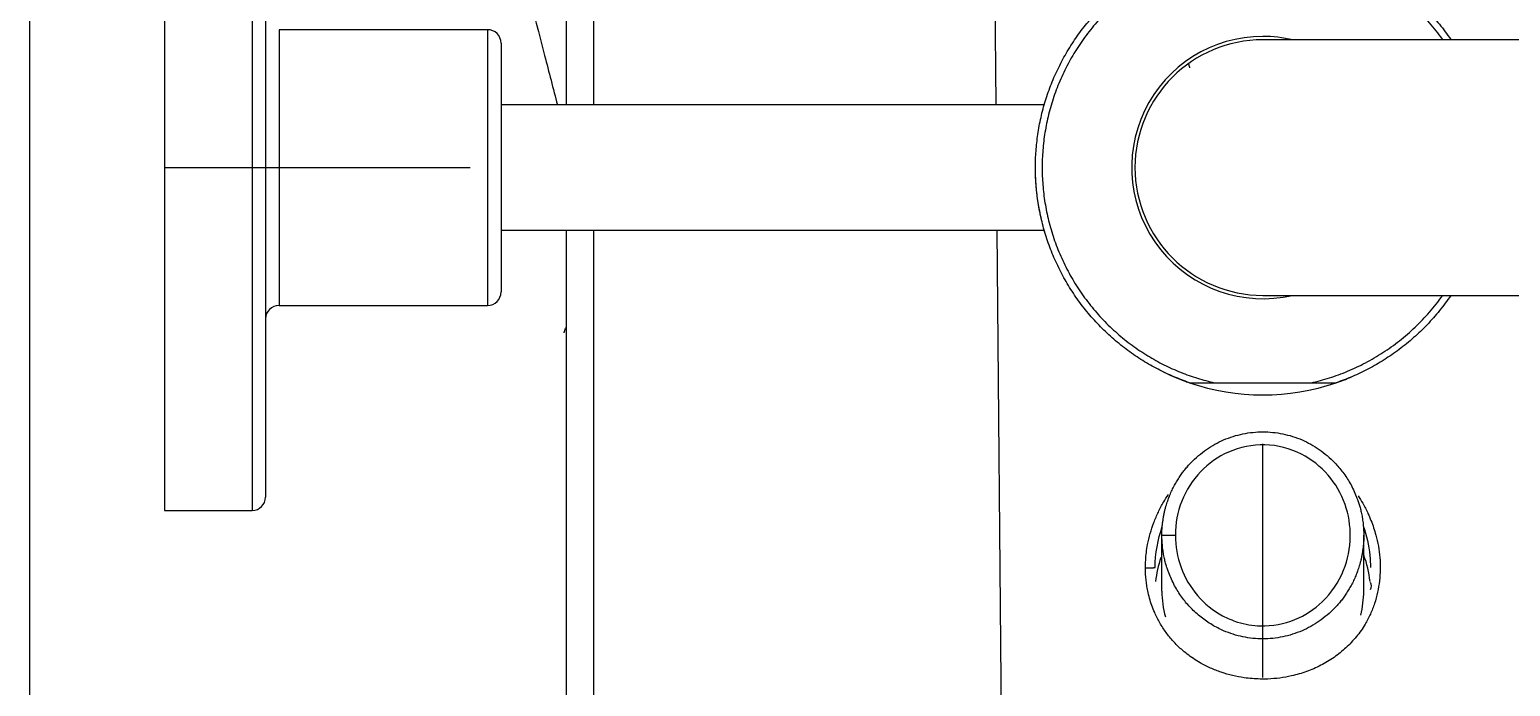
# Model space of a CAD drawing. Header units: millimetres. Extents: x -33000 to 294000, y 0 to 42408.
# Drawn here: x 57316.2 to 57426.2, y 15156 to 15204.9 of the extents above; entities that cross this region are included whole.
import ezdxf

# ---------------------------------------------------------------- set-up
doc = ezdxf.new("R2010")
doc.units = ezdxf.units.MM
doc.header["$LTSCALE"] = 50
doc.layers.add('arch', color=8, linetype='Continuous')

msp = doc.modelspace()

# ---------------------------------------------------------------- linework, layer by layer
at = {"layer": 'arch'}
for p, q in [((57316.21, 15654.6), (57316.21, 14754.6)), ((57326.24, 15220.1), (57326.24, 15169.1)), ((57332.74, 15220.1), (57332.74, 15169.1)), ((57333.74, 15219.1), (57333.74, 15170.1)), ((57387.85, 15216.4), (57388, 15199.25)), ((57350.24, 15204.85), (57334.74, 15204.85)), ((57334.74, 15204.85), (57334.74, 15184.35)), ((57350.24, 15204.85), (57350.24, 15184.35)), ((57351.24, 15203.85), (57351.24, 15185.35)), ((57466.8, 15204.1), (57407.85, 15204.1)), ((57391.6, 15199.25), (57351.24, 15199.25)), ((57326.24, 15194.6), (57348.95, 15194.6)), ((57351.24, 15189.95), (57391.6, 15189.95)), ((57388.08, 15189.95), (57388.44, 15148.6)), ((57407.85, 15185.1), (57466.8, 15185.1)), ((57334.74, 15184.35), (57350.24, 15184.35)), ((57407.85, 15156.68), (57407.85, 15174.07)), ((57326.24, 15169.1), (57332.74, 15169.1)), ((57415.35, 15163.1), (57415.35, 15167.26))]:
    msp.add_line(p, q, dxfattribs=at)
for centre, radius, start, end in [((57350.24, 15203.85), 1, 0, 90), ((57407.85, 15194.6), 9.75, 90, 282.9994), ((57407.85, 15194.6), 9.75, 76.815, 90), ((57407.85, 15194.6), 9.5, 90, 270), ((57350.24, 15185.35), 1, 270, 0), ((57334.74, 15183.35), 1, 90, 180), ((57407.85, 15194.6), 16.9, 244.1531, 251.2181), ((57407.85, 15194.6), 16.9, 288.7819, 292.815), ((57407.85, 15194.6), 16.9, 251.2171, 288.7829), ((57332.74, 15170.1), 1, 270, 0)]:
    msp.add_arc(centre, radius, start, end, dxfattribs=at)
for centre, major_axis, ratio, start_param, end_param in [((57407.85, 15163.1, 0), (-8, 0), 0.965926, 3.23427, 3.496985), ((57407.85, 15163.1, 0), (-8, 0), 0.965926, 5.953809, 6.190312), ((57415.45, 15163.5, 0), (0, -0.5), 0.939693, 1.027301, 2.114292), ((57407.85, 15163.1, 0), (-7.5, 0), 0.965926, 0, 0.265955), ((57407.85, 15163.1, 0), (-7.5, 0), 0.965926, 2.894781, 3.141593)]:
    msp.add_ellipse(centre, major_axis=major_axis, ratio=ratio, start_param=start_param, end_param=end_param, dxfattribs=at)
for points, degree in [([(57356.1, 15199.25, 0), (57356.1, 15274.22, 0)], 1), ([(57358.1, 15273.27, 0), (57358.1, 15199.25, 0)], 1), ([(57356.1, 14946.6, 0), (57356.1, 15189.95, 0)], 1), ([(57358.1, 15189.95, 0), (57358.1, 14946.6, 0)], 1), ([(57404.25, 15178.6, 0), (57411.45, 15178.6, 0)], 1), ([(57399.85, 15164.86, 0), (57399.85, 15165.9, 0), (57400.04, 15166.94, 0), (57400.38, 15167.92, 0)], 3), ([(57400.35, 15167.26, 0), (57401.35, 15167.26, 0)], 1), ([(57400.35, 15163.1, 0), (57400.35, 15167.26, 0)], 1)]:
    msp.add_open_spline(points, degree=degree, dxfattribs=at)
for points, knots in [([(57346.03, 15235.74, 0), (57346.81, 15232.72, 0), (57348.8, 15224.98, 0), (57351.63, 15213.99, 0), (57353.97, 15204.88, 0), (57355.11, 15200.47, 0), (57355.43, 15199.25, 0)], [0, 0, 0, 0, 0.248093, 0.632894, 0.898007, 1, 1, 1, 1]), ([(57402.32, 15202.36, 0), (57402.32, 15202.34, 0), (57402.33, 15202.29, 0), (57402.36, 15202.19, 0), (57402.38, 15202.09, 0), (57402.4, 15202.03, 0), (57402.4, 15202.01, 0)], [0, 0, 0, 0, 0.125665, 0.478553, 0.836063, 1, 1, 1, 1]), ([(57391.41, 15190.69, 0), (57391.41, 15190.7, 0), (57391.4, 15190.73, 0), (57391.39, 15190.79, 0), (57391.37, 15190.87, 0), (57391.34, 15190.99, 0), (57391.31, 15191.13, 0), (57391.28, 15191.3, 0), (57391.25, 15191.45, 0), (57391.22, 15191.59, 0), (57391.2, 15191.69, 0), (57391.19, 15191.76, 0), (57391.18, 15191.82, 0), (57391.17, 15191.88, 0), (57391.16, 15191.95, 0), (57391.15, 15192.04, 0), (57391.13, 15192.13, 0), (57391.1, 15192.34, 0), (57391.07, 15192.6, 0), (57391.04, 15192.89, 0), (57391.01, 15193.12, 0), (57391, 15193.34, 0), (57390.98, 15193.55, 0), (57390.97, 15193.73, 0), (57390.97, 15193.83, 0), (57390.97, 15193.87, 0)], [0, 0, 0, 0, 0.007371, 0.040522, 0.0738, 0.107205, 0.17685, 0.238202, 0.291641, 0.337516, 0.376147, 0.393051, 0.40781, 0.431174, 0.453884, 0.475942, 0.5086, 0.540955, 0.669473, 0.732738, 0.795746, 0.857475, 0.918516, 0.96685, 1, 1, 1, 1]), ([(57391.71, 15189.6, 0), (57391.71, 15189.6, 0), (57391.7, 15189.62, 0), (57391.69, 15189.66, 0), (57391.67, 15189.72, 0), (57391.65, 15189.78, 0), (57391.64, 15189.83, 0), (57391.62, 15189.89, 0), (57391.61, 15189.92, 0), (57391.61, 15189.94, 0)], [0, 0, 0, 0, 0.209754, 0.465442, 0.594208, 0.723093, 0.821921, 0.927785, 1, 1, 1, 1]), ([(57355.94, 15182.34, 0), (57355.93, 15182.34, 0), (57355.93, 15182.34, 0), (57355.92, 15182.34, 0), (57355.91, 15182.34, 0), (57355.91, 15182.34, 0), (57355.9, 15182.34, 0), (57355.9, 15182.34, 0), (57355.89, 15182.34, 0), (57355.89, 15182.34, 0), (57355.88, 15182.34, 0), (57355.88, 15182.34, 0), (57355.88, 15182.34, 0), (57355.88, 15182.34, 0), (57355.88, 15182.34, 0), (57355.88, 15182.34, 0), (57355.88, 15182.34, 0)], [0, 0, 0, 0, 0.062973, 0.131985, 0.201508, 0.271542, 0.342087, 0.413144, 0.484712, 0.556791, 0.629381, 0.702482, 0.776095, 0.850219, 0.924854, 1, 1, 1, 1]), ([(57356.08, 15182.7, 0), (57356.05, 15182.67, 0), (57356.01, 15182.62, 0), (57355.97, 15182.53, 0), (57355.94, 15182.43, 0), (57355.94, 15182.37, 0), (57355.94, 15182.34, 0)], [0, 0, 0, 0, 0.262965, 0.520422, 0.767371, 1, 1, 1, 1]), ([(57401.86, 15178.8, 0), (57401.97, 15178.76, 0), (57402.34, 15178.62, 0), (57402.72, 15178.5, 0), (57402.99, 15178.42, 0)], [0, 0, 0, 0, 0.28553, 1, 1, 1, 1]), ([(57402.41, 15178.6, 0), (57402.41, 15178.6, 0), (57402.41, 15178.6, 0), (57402.41, 15178.6, 0), (57402.42, 15178.6, 0), (57402.43, 15178.6, 0), (57402.44, 15178.6, 0), (57402.46, 15178.6, 0), (57402.47, 15178.6, 0), (57402.48, 15178.6, 0), (57402.49, 15178.6, 0), (57402.51, 15178.6, 0), (57402.53, 15178.6, 0), (57402.55, 15178.6, 0), (57402.56, 15178.6, 0), (57402.58, 15178.6, 0), (57402.59, 15178.6, 0), (57402.62, 15178.6, 0), (57402.64, 15178.6, 0), (57402.69, 15178.6, 0), (57402.73, 15178.6, 0), (57402.81, 15178.6, 0), (57402.85, 15178.6, 0), (57402.93, 15178.6, 0), (57402.97, 15178.6, 0), (57403.09, 15178.6, 0), (57403.17, 15178.6, 0), (57403.34, 15178.6, 0), (57403.42, 15178.6, 0), (57403.59, 15178.6, 0), (57403.67, 15178.6, 0), (57403.92, 15178.6, 0), (57404.08, 15178.6, 0), (57404.25, 15178.6, 0)], [0, 0, 0, 0, 0.015074, 0.015074, 0.030708, 0.030708, 0.061975, 0.061975, 0.077609, 0.077609, 0.093243, 0.093243, 0.12451, 0.12451, 0.140144, 0.140144, 0.155778, 0.155778, 0.187045, 0.187045, 0.24958, 0.24958, 0.312115, 0.312115, 0.37465, 0.37465, 0.49972, 0.49972, 0.62479, 0.62479, 0.74986, 0.74986, 1, 1, 1, 1]), ([(57411.45, 15178.6, 0), (57411.62, 15178.6, 0), (57411.78, 15178.6, 0), (57412.03, 15178.6, 0), (57412.12, 15178.6, 0), (57412.28, 15178.6, 0), (57412.37, 15178.6, 0), (57412.53, 15178.6, 0), (57412.61, 15178.6, 0), (57412.73, 15178.6, 0), (57412.78, 15178.6, 0), (57412.86, 15178.6, 0), (57412.9, 15178.6, 0), (57412.95, 15178.6, 0), (57412.97, 15178.6, 0), (57413.01, 15178.6, 0), (57413.03, 15178.6, 0), (57413.07, 15178.6, 0), (57413.09, 15178.6, 0), (57413.12, 15178.6, 0), (57413.14, 15178.6, 0), (57413.17, 15178.6, 0), (57413.17, 15178.6, 0), (57413.19, 15178.6, 0), (57413.2, 15178.6, 0), (57413.22, 15178.6, 0), (57413.24, 15178.6, 0), (57413.26, 15178.6, 0), (57413.27, 15178.6, 0), (57413.28, 15178.6, 0), (57413.29, 15178.6, 0), (57413.29, 15178.6, 0), (57413.29, 15178.6, 0), (57413.29, 15178.6, 0)], [0, 0, 0, 0, 0.25, 0.25, 0.375, 0.375, 0.5, 0.5, 0.625, 0.625, 0.6875, 0.6875, 0.75, 0.75, 0.78125, 0.78125, 0.8125, 0.8125, 0.84375, 0.84375, 0.875, 0.875, 0.890625, 0.890625, 0.90625, 0.90625, 0.9375, 0.9375, 0.96875, 0.96875, 0.984375, 0.984375, 1, 1, 1, 1]), ([(57412.74, 15178.43, 0), (57412.97, 15178.5, 0), (57413.34, 15178.62, 0), (57413.7, 15178.75, 0), (57413.84, 15178.8, 0)], [0, 0, 0, 0, 0.619466, 1, 1, 1, 1]), ([(57400.35, 15167.26, 0), (57400.35, 15167.37, 0), (57400.35, 15167.58, 0), (57400.37, 15167.88, 0), (57400.4, 15168.18, 0), (57400.44, 15168.46, 0), (57400.49, 15168.72, 0), (57400.54, 15168.97, 0), (57400.59, 15169.21, 0), (57400.65, 15169.43, 0), (57400.71, 15169.63, 0), (57400.78, 15169.82, 0), (57400.84, 15169.99, 0), (57400.93, 15170.23, 0), (57401.06, 15170.53, 0), (57401.23, 15170.89, 0), (57401.42, 15171.23, 0), (57401.62, 15171.55, 0), (57401.83, 15171.85, 0), (57402.04, 15172.13, 0), (57402.27, 15172.4, 0), (57402.6, 15172.76, 0), (57403.05, 15173.19, 0), (57403.65, 15173.65, 0), (57404.28, 15174.04, 0), (57404.94, 15174.37, 0), (57405.64, 15174.63, 0), (57406.37, 15174.81, 0), (57407.11, 15174.93, 0), (57407.6, 15174.95, 0), (57408.1, 15174.95, 0), (57408.59, 15174.93, 0), (57409.33, 15174.81, 0), (57410.06, 15174.63, 0), (57410.76, 15174.37, 0), (57411.42, 15174.04, 0), (57412.05, 15173.65, 0), (57412.65, 15173.19, 0), (57413.24, 15172.63, 0), (57413.83, 15171.94, 0), (57414.37, 15171.11, 0), (57414.7, 15170.41, 0), (57414.89, 15169.9, 0), (57414.99, 15169.63, 0), (57415.08, 15169.31, 0), (57415.17, 15168.97, 0), (57415.24, 15168.59, 0), (57415.3, 15168.17, 0), (57415.34, 15167.73, 0), (57415.35, 15167.42, 0), (57415.35, 15167.26, 0)], [0, 0, 0, 0, 0.013537, 0.0265, 0.03889, 0.050706, 0.061948, 0.072617, 0.082712, 0.092233, 0.101181, 0.109555, 0.117356, 0.124582, 0.141602, 0.158217, 0.174426, 0.190232, 0.205633, 0.220632, 0.235228, 0.249422, 0.281889, 0.313568, 0.34447, 0.374604, 0.406318, 0.437787, 0.469026, 0.500051, 0.500073, 0.531007, 0.562215, 0.593715, 0.625521, 0.655591, 0.686469, 0.718169, 0.7507, 0.789366, 0.83095, 0.875461, 0.8865, 0.898834, 0.912464, 0.927388, 0.943607, 0.961122, 0.979932, 1, 1, 1, 1]), ([(57401.35, 15167.26, 0), (57401.35, 15168.13, 0), (57401.51, 15169, 0), (57402.15, 15170.61, 0), (57402.63, 15171.36, 0), (57403.81, 15172.6, 0), (57404.52, 15173.1, 0), (57406.15, 15173.82, 0), (57407.08, 15174.01, 0), (57408.94, 15173.96, 0), (57409.88, 15173.72, 0), (57411.47, 15172.91, 0), (57412.14, 15172.38, 0), (57413.25, 15171.1, 0), (57413.68, 15170.36, 0), (57414.23, 15168.79, 0), (57414.36, 15167.97, 0), (57414.34, 15166.31, 0), (57414.17, 15165.46, 0), (57413.5, 15163.79, 0), (57412.96, 15162.98, 0), (57411.68, 15161.76, 0), (57410.99, 15161.31, 0), (57409.43, 15160.67, 0), (57408.55, 15160.51, 0), (57407.1, 15160.55, 0), (57406.52, 15160.64, 0), (57405.59, 15160.94, 0), (57405.21, 15161.09, 0), (57404.15, 15161.67, 0), (57403.51, 15162.18, 0), (57402.46, 15163.41, 0), (57402.05, 15164.12, 0), (57401.49, 15165.64, 0), (57401.35, 15166.45, 0), (57401.35, 15167.26, 0)], [0, 0, 0, 0, 0.062689, 0.062689, 0.125322, 0.125322, 0.186753, 0.186753, 0.25368, 0.25368, 0.32165, 0.32165, 0.38251, 0.38251, 0.44342, 0.44342, 0.502419, 0.502419, 0.563692, 0.563692, 0.632332, 0.632332, 0.691175, 0.691175, 0.754148, 0.754148, 0.795876, 0.795876, 0.825021, 0.825021, 0.88336, 0.88336, 0.941654, 0.941654, 1, 1, 1, 1]), ([(57399.13, 15164.85, 0), (57399.13, 15165.04, 0), (57399.14, 15165.42, 0), (57399.19, 15166, 0), (57399.3, 15166.66, 0), (57399.47, 15167.4, 0), (57399.74, 15168.21, 0), (57400.08, 15169, 0), (57400.44, 15169.69, 0), (57400.71, 15170.11, 0), (57400.83, 15170.29, 0)], [0, 0, 0, 0, 0.097067, 0.195157, 0.294735, 0.441316, 0.590216, 0.737654, 0.886534, 1, 1, 1, 1]), ([(57414.93, 15170.2, 0), (57415.05, 15170.02, 0), (57415.31, 15169.59, 0), (57415.63, 15168.98, 0), (57415.89, 15168.37, 0), (57416.09, 15167.83, 0), (57416.28, 15167.19, 0), (57416.45, 15166.45, 0), (57416.56, 15165.6, 0), (57416.59, 15164.74, 0), (57416.53, 15163.87, 0), (57416.39, 15163.02, 0), (57416.2, 15162.33, 0), (57416.01, 15161.8, 0), (57415.85, 15161.41, 0), (57415.66, 15161.02, 0), (57415.43, 15160.61, 0), (57415.15, 15160.17, 0), (57414.81, 15159.72, 0), (57414.43, 15159.3, 0), (57414.03, 15158.9, 0), (57413.6, 15158.53, 0), (57413.15, 15158.18, 0), (57412.66, 15157.87, 0), (57412.16, 15157.59, 0), (57411.64, 15157.34, 0), (57411.1, 15157.13, 0), (57410.55, 15156.95, 0), (57409.89, 15156.78, 0), (57409.11, 15156.64, 0), (57408.33, 15156.57, 0), (57407.64, 15156.57, 0), (57407.05, 15156.6, 0), (57406.37, 15156.68, 0), (57405.6, 15156.82, 0), (57404.76, 15157.07, 0), (57403.95, 15157.38, 0), (57403.26, 15157.73, 0), (57402.69, 15158.09, 0), (57402.23, 15158.42, 0), (57401.83, 15158.75, 0), (57401.48, 15159.08, 0), (57401.19, 15159.38, 0), (57400.91, 15159.7, 0), (57400.57, 15160.15, 0), (57400.18, 15160.75, 0), (57399.84, 15161.42, 0), (57399.6, 15162.04, 0), (57399.42, 15162.58, 0), (57399.3, 15163.09, 0), (57399.22, 15163.56, 0), (57399.17, 15163.99, 0), (57399.13, 15164.42, 0), (57399.13, 15164.71, 0), (57399.13, 15164.85, 0)], [0, 0, 0, 0, 0.020387, 0.046666, 0.06436, 0.081851, 0.0992, 0.125623, 0.151552, 0.177893, 0.203869, 0.230112, 0.256253, 0.269362, 0.282471, 0.295623, 0.308858, 0.326343, 0.343931, 0.361711, 0.379277, 0.39696, 0.414838, 0.432583, 0.450354, 0.468221, 0.486022, 0.503858, 0.521797, 0.548649, 0.575473, 0.593354, 0.611234, 0.62918, 0.656054, 0.682811, 0.709601, 0.736278, 0.754141, 0.771865, 0.789526, 0.802882, 0.816142, 0.829339, 0.84251, 0.869035, 0.895182, 0.912687, 0.930144, 0.947653, 0.960666, 0.973702, 0.986799, 1, 1, 1, 1]), ([(57415.31, 15167.96, 0), (57415.56, 15167.25, 0), (57415.73, 15166.51, 0), (57415.83, 15165.47, 0), (57415.85, 15165.17, 0), (57415.85, 15164.87, 0)], [0, 0, 0, 0, 0.715973, 0.715973, 1, 1, 1, 1]), ([(57415.35, 15167.26, 0), (57415.35, 15167.26, 0), (57415.35, 15167.15, 0), (57415.35, 15166.94, 0), (57415.33, 15166.63, 0), (57415.3, 15166.34, 0), (57415.26, 15166.06, 0), (57415.21, 15165.79, 0), (57415.16, 15165.54, 0), (57415.11, 15165.31, 0), (57415.05, 15165.09, 0), (57414.99, 15164.89, 0), (57414.92, 15164.7, 0), (57414.86, 15164.52, 0), (57414.77, 15164.28, 0), (57414.64, 15163.98, 0), (57414.47, 15163.63, 0), (57414.28, 15163.29, 0), (57414.08, 15162.97, 0), (57413.87, 15162.67, 0), (57413.66, 15162.38, 0), (57413.43, 15162.11, 0), (57413.1, 15161.75, 0), (57412.65, 15161.33, 0), (57412.05, 15160.87, 0), (57411.42, 15160.48, 0), (57410.76, 15160.15, 0), (57410.06, 15159.89, 0), (57409.33, 15159.7, 0), (57408.59, 15159.59, 0), (57407.85, 15159.55, 0), (57407.11, 15159.59, 0), (57406.37, 15159.7, 0), (57405.64, 15159.89, 0), (57404.87, 15160.18, 0), (57404.06, 15160.59, 0), (57403.24, 15161.16, 0), (57402.51, 15161.82, 0), (57401.87, 15162.57, 0), (57401.33, 15163.41, 0), (57401, 15164.11, 0), (57400.81, 15164.61, 0), (57400.71, 15164.89, 0), (57400.62, 15165.2, 0), (57400.53, 15165.55, 0), (57400.46, 15165.93, 0), (57400.4, 15166.34, 0), (57400.36, 15166.79, 0), (57400.35, 15167.1, 0), (57400.35, 15167.26, 0)], [0, 0, 0, 0, 0.000036, 0.013569, 0.026528, 0.038914, 0.050727, 0.061967, 0.072634, 0.082728, 0.092248, 0.101195, 0.10957, 0.117371, 0.124599, 0.141598, 0.158197, 0.174398, 0.190201, 0.205606, 0.220614, 0.235226, 0.249442, 0.281862, 0.313521, 0.344431, 0.374601, 0.406302, 0.437769, 0.469018, 0.500066, 0.53105, 0.562279, 0.593768, 0.625533, 0.665843, 0.707551, 0.750683, 0.789355, 0.830938, 0.87544, 0.886483, 0.898819, 0.912448, 0.927372, 0.943588, 0.961099, 0.979903, 1, 1, 1, 1])]:
    msp.add_open_spline(points, degree=3, knots=knots, dxfattribs=at)
for points, weights in [([(57402.41, 15178.6, 0), (57390.95, 15182.5, 0), (57390.95, 15194.6, 0), (57390.95, 15206.71, 0), (57402.41, 15210.6, 0)], [0.966364835815, 0.799223863212, 1, 0.799223863212, 0.966364835815]), ([(57404.25, 15210.6, 0), (57391.45, 15207.72, 0), (57391.45, 15194.6, 0), (57391.45, 15181.48, 0), (57404.25, 15178.6, 0)], [1, 0.780868809443, 1, 0.780868809443, 1])]:
    msp.add_rational_spline(points, weights, degree=2, knots=[0, 0, 0, 0.5, 0.5, 1, 1, 1], dxfattribs=at)
for points, weights in [([(57421.19, 15204.15, 0), (57417.55, 15209.23, 0), (57411.45, 15210.6, 0)], [0.891071426285, 0.882080025819, 1]), ([(57413.29, 15210.6, 0), (57418.63, 15208.79, 0), (57421.81, 15204.13, 0)], [0.966364835815, 0.880543169423, 0.89172290703]), ([(57411.45, 15178.6, 0), (57417.55, 15179.98, 0), (57421.19, 15185.06, 0)], [1, 0.882080025819, 0.891071426285]), ([(57421.81, 15185.08, 0), (57418.63, 15180.42, 0), (57413.29, 15178.6, 0)], [0.89172290703, 0.880543169423, 0.966364835815]), ([(57399.13, 15164.85, 0), (57399.85, 15164.85, 0), (57399.85, 15164.86, 0)], [1, 0.526205918563, 1])]:
    msp.add_rational_spline(points, weights, degree=2, dxfattribs=at)

doc.saveas('drawing.dxf')
